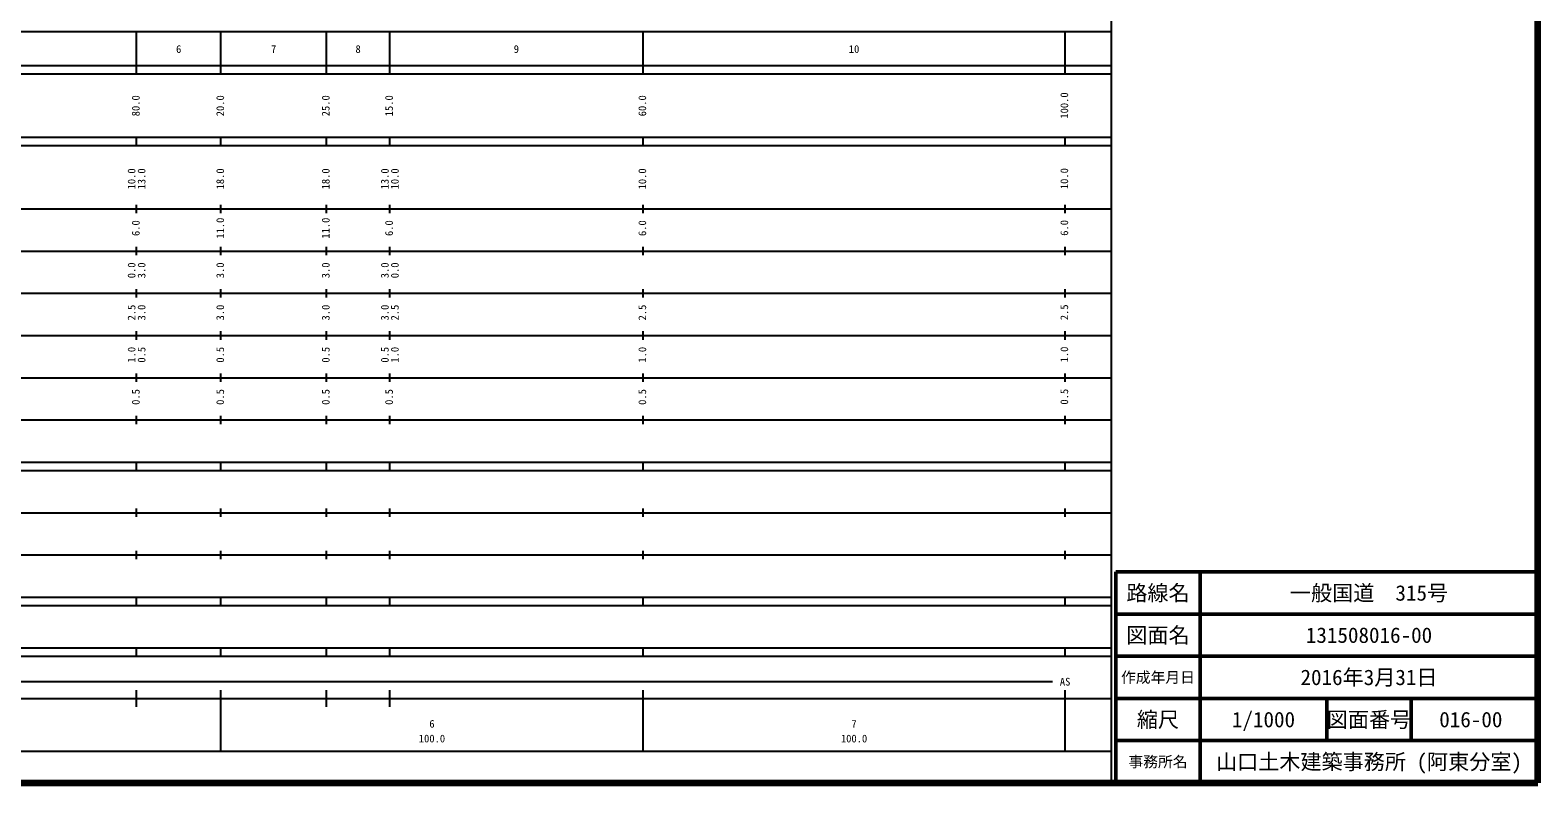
# Model space of a CAD drawing. Units: millimetres on the paper, enlarged 1000 times. Extents: x 40000 to 680000, y 20000 to 380000.
# Drawn here: x 322806 to 680000, y 20000 to 198357 of the extents above; entities that cross this region are included whole.
import ezdxf
from ezdxf.enums import TextEntityAlignment as Align

# ---------------------------------------------------------------- set-up
doc = ezdxf.new("R2010")
doc.units = ezdxf.units.MM
doc.header["$LTSCALE"] = 1000
for name, color, linetype, lineweight in [('M-TTL', 2, 'Continuous', 140), ('M-TTL-BAND', 7, 'Continuous', 25), ('M-TTL-FRAM', 2, 'Continuous', 50), ('M-TTL-LINE', 7, 'Continuous', 50)]:
    doc.layers.add(name, color=color, linetype=linetype, lineweight=lineweight)
doc.layers.add('M-TTL-TXT', color=7, linetype='Continuous')
doc.styles.add('ＭＳ ゴシック', font='')
doc.styles.get('ＭＳ ゴシック').set_extended_font_data('MS Gothic')

msp = doc.modelspace()

# ---------------------------------------------------------------- linework, layer by layer
at = {"layer": 'M-TTL'}
for p, q in [((680000, 20000), (680000, 380000)), ((40000, 20000), (680000, 20000))]:
    msp.add_line(p, q, dxfattribs=at)
at = {"layer": 'M-TTL-BAND'}
for p, q in [((579000, 20000), (579000, 370000)), ((68000, 198000), (579000, 198000)), ((348000, 188000), (348000, 198000)), ((368000, 188000), (368000, 198000)), ((393000, 188000), (393000, 198000)), ((408000, 188000), (408000, 198000)), ((468000, 188000), (468000, 198000)), ((568000, 188000), (568000, 198000)), ((40000, 190000), (579000, 190000)), ((40000, 188000), (579000, 188000)), ((40000, 173000), (579000, 173000)), ((348000, 171000), (348000, 173000)), ((368000, 171000), (368000, 173000)), ((393000, 171000), (393000, 173000)), ((408000, 171000), (408000, 173000)), ((468000, 171000), (468000, 173000)), ((568000, 171000), (568000, 173000)), ((40000, 171000), (579000, 171000)), ((40000, 156000), (579000, 156000)), ((348000, 155000), (348000, 157000)), ((368000, 155000), (368000, 157000)), ((393000, 155000), (393000, 157000)), ((408000, 155000), (408000, 157000)), ((468000, 155000), (468000, 157000)), ((568000, 155000), (568000, 157000)), ((348000, 145000), (348000, 147000)), ((368000, 145000), (368000, 147000)), ((393000, 145000), (393000, 147000)), ((408000, 145000), (408000, 147000)), ((468000, 145000), (468000, 147000)), ((568000, 145000), (568000, 147000)), ((46000, 146000), (579000, 146000)), ((52000, 136000), (579000, 136000)), ((348000, 135000), (348000, 137000)), ((368000, 135000), (368000, 137000)), ((393000, 135000), (393000, 137000)), ((408000, 135000), (408000, 137000)), ((468000, 135000), (468000, 137000)), ((568000, 135000), (568000, 137000)), ((46000, 126000), (579000, 126000)), ((348000, 125000), (348000, 127000)), ((368000, 125000), (368000, 127000)), ((393000, 125000), (393000, 127000)), ((408000, 125000), (408000, 127000)), ((468000, 125000), (468000, 127000)), ((568000, 125000), (568000, 127000)), ((52000, 116000), (579000, 116000)), ((348000, 115000), (348000, 117000)), ((368000, 115000), (368000, 117000)), ((393000, 115000), (393000, 117000)), ((408000, 115000), (408000, 117000)), ((468000, 115000), (468000, 117000)), ((568000, 115000), (568000, 117000)), ((46000, 106000), (579000, 106000)), ((348000, 105000), (348000, 107000)), ((368000, 105000), (368000, 107000)), ((393000, 105000), (393000, 107000)), ((408000, 105000), (408000, 107000)), ((468000, 105000), (468000, 107000)), ((568000, 105000), (568000, 107000)), ((40000, 96000), (579000, 96000)), ((40000, 94000), (579000, 94000)), ((348000, 94000), (348000, 96000)), ((368000, 94000), (368000, 96000)), ((393000, 94000), (393000, 96000)), ((408000, 94000), (408000, 96000)), ((468000, 94000), (468000, 96000)), ((568000, 94000), (568000, 96000)), ((49000, 84000), (579000, 84000)), ((348000, 83000), (348000, 85000)), ((368000, 83000), (368000, 85000)), ((393000, 83000), (393000, 85000)), ((408000, 83000), (408000, 85000)), ((468000, 83000), (468000, 85000)), ((568000, 83000), (568000, 85000)), ((40000, 74000), (579000, 74000)), ((348000, 73000), (348000, 75000)), ((368000, 73000), (368000, 75000)), ((393000, 73000), (393000, 75000)), ((408000, 73000), (408000, 75000)), ((468000, 73000), (468000, 75000)), ((568000, 73000), (568000, 75000)), ((40000, 64000), (579000, 64000)), ((40000, 62000), (579000, 62000)), ((348000, 62000), (348000, 64000)), ((368000, 62000), (368000, 64000)), ((393000, 62000), (393000, 64000)), ((408000, 62000), (408000, 64000)), ((468000, 62000), (468000, 64000)), ((568000, 62000), (568000, 64000)), ((40000, 52000), (579000, 52000)), ((348000, 50000), (348000, 52000)), ((368000, 50000), (368000, 52000)), ((393000, 50000), (393000, 52000)), ((408000, 50000), (408000, 52000)), ((468000, 50000), (468000, 52000)), ((568000, 50000), (568000, 52000)), ((40000, 50000), (579000, 50000)), ((71000, 44000), (565000, 44000)), ((40000, 40000), (579000, 40000)), ((348000, 38000), (348000, 42000)), ((368000, 27500), (368000, 42000)), ((393000, 38000), (393000, 42000)), ((408000, 38000), (408000, 42000)), ((468000, 27500), (468000, 42000)), ((568000, 27500), (568000, 42000)), ((68000, 27500), (579000, 27500))]:
    msp.add_line(p, q, dxfattribs=at)
at = {"layer": 'M-TTL-FRAM'}
for p, q in [((680000, 70000), (580000, 70000)), ((580000, 70000), (580000, 20000))]:
    msp.add_line(p, q, dxfattribs=at)
at = {"layer": 'M-TTL-LINE'}
for p, q in [((600000, 70000), (600000, 20000)), ((680000, 60000), (580000, 60000)), ((680000, 50000), (580000, 50000)), ((680000, 40000), (580000, 40000)), ((630000, 40000), (630000, 30000)), ((650000, 40000), (650000, 30000)), ((680000, 30000), (580000, 30000))]:
    msp.add_line(p, q, dxfattribs=at)

# ---------------------------------------------------------------- texts
at = {"layer": 'M-TTL-BAND', "style": 'ＭＳ ゴシック'}
for s, p in [('6', (358000, 192405)), ('7', (380500, 192405)), ('8', (400500, 192405)), ('9', (438000, 192405)), ('10', (518000, 192405)), ('AS', (568000, 42500)), ('6', (418000, 32523)), ('7', (518000, 32523)), ('100.0', (418000, 29033)), ('100.0', (518000, 29033))]:
    msp.add_text(s, height=1833, dxfattribs=at).set_placement(p, align=Align.BOTTOM_CENTER)
for s, p in [('80.0', (349294, 180438)), ('20.0', (369294, 180438)), ('25.0', (394294, 180438)), ('15.0', (409294, 180438)), ('60.0', (469294, 180438)), ('100.0', (569274, 180500)), ('10.0', (348294, 163112)), ('13.0', (350664, 163112)), ('18.0', (369294, 163112)), ('18.0', (394294, 163112)), ('13.0', (408294, 163112)), ('10.0', (410664, 163112)), ('10.0', (469294, 163112)), ('10.0', (569274, 163174)), ('11.0', (369294, 151438)), ('11.0', (394294, 151438)), ('6.0', (349294, 151438)), ('6.0', (409294, 151438)), ('6.0', (469294, 151438)), ('6.0', (569274, 151500)), ('0.0', (348294, 141438)), ('3.0', (350664, 141438)), ('3.0', (369294, 141438)), ('3.0', (394294, 141438)), ('3.0', (408294, 141438)), ('0.0', (410664, 141438)), ('2.5', (348294, 131438)), ('3.0', (350664, 131438)), ('3.0', (369294, 131438)), ('3.0', (394294, 131438)), ('3.0', (408294, 131438)), ('2.5', (410664, 131438)), ('2.5', (469294, 131438)), ('2.5', (569274, 131500)), ('1.0', (348294, 121438)), ('0.5', (350664, 121438)), ('0.5', (369294, 121438)), ('0.5', (394294, 121438)), ('0.5', (408294, 121438)), ('1.0', (410664, 121438)), ('1.0', (469294, 121438)), ('1.0', (569274, 121500)), ('0.5', (349294, 111438)), ('0.5', (369294, 111438)), ('0.5', (394294, 111438)), ('0.5', (409294, 111438)), ('0.5', (469294, 111438)), ('0.5', (569274, 111500))]:
    msp.add_text(s, height=1833, rotation=90, dxfattribs=at).set_placement(p, align=Align.BOTTOM_CENTER)
at = {"layer": 'M-TTL-TXT', "style": 'ＭＳ ゴシック'}
for s, height, p in [('路線名', 3666, (590000, 65000)), ('路線名', 3666, (590000, 65000)), ('一般国道\u3000315号', 3666, (640000, 65000)), ('図面名', 3666, (590000, 55000)), ('図面名', 3666, (590000, 55000)), ('131508016-00', 3666, (640000, 55000)), ('作成年月日', 2566, (590000, 45000)), ('作成年月日', 2566, (590000, 45000)), ('2016年3月31日', 3666, (640000, 45000)), ('縮尺', 3666, (590000, 35000)), ('縮尺', 3666, (590000, 35000)), ('1/1000', 3666, (615000, 35000)), ('図面番号', 3666, (640000, 35000)), ('図面番号', 3666, (640000, 35000)), ('016-00', 3666, (664125, 35000)), ('事務所名', 2566, (590000, 25000)), ('事務所名', 2566, (590000, 25000)), ('山口土木建築事務所 (阿東分室)', 3666, (640000, 25000))]:
    msp.add_text(s, height=height, dxfattribs=at).set_placement(p, align=Align.MIDDLE_CENTER)

doc.saveas('drawing.dxf')
